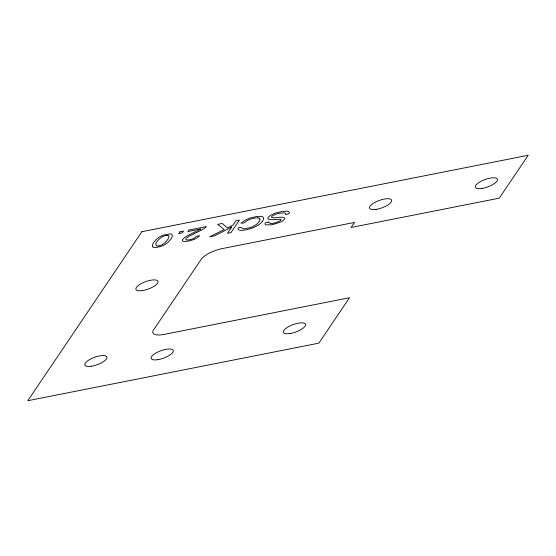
<?xml version="1.0" encoding="UTF-8"?>
<svg xmlns="http://www.w3.org/2000/svg" width="556" height="556" viewBox="0 0 556 556"><rect width="100%" height="100%" fill="white"/><g stroke="black" fill="none" stroke-linecap="round" stroke-linejoin="round"><path stroke-width="0.83" d="M262.258 221.49L260.729 223.144A14.956 5.018 -20 0 1 258.735 224.728L258.081 225.166A11.968 4.017 -20 0 1 253.188 227.668A14.797 4.962 -20 0 1 245.363 229.948L241.999 230.358A10.779 3.614 -20 0 1 238.218 229.392C236.766 226.966 241.603 226.716 242.604 228.585A6.29 2.113 -20 0 0 242.916 228.669A7.006 2.349 -20 0 0 244.821 228.725L249.783 227.703A8.347 2.801 -20 0 0 252.438 226.73A8.722 2.926 -20 0 0 256.552 224.29A17.465 5.859 -20 0 0 259.006 221.719A18.445 6.186 -20 0 0 259.986 219.092M196.775 231.115L198.84 230.094A11.579 3.885 -20 0 0 200.772 228.996L187.845 231.553L188.845 230.066L206.262 226.626A6.401 2.148 -20 0 1 205.164 227.765A13.483 4.524 -20 0 1 201.897 229.857L201.383 230.142A42.812 14.359 -20 0 1 196.372 232.589M196.087 231.442L191.042 233.854A62.369 20.919 -20 0 0 189.798 234.465L184.516 237.468L182.375 239.872A7.457 2.502 -20 0 0 182.639 240.894L183.251 241.234A7.847 2.634 -20 0 0 184.724 241.471L188.116 241.137A14.998 5.032 -20 0 0 189.506 240.852L193.321 239.726A7.944 2.669 -20 0 0 195.198 238.934A7.471 2.502 -20 0 0 196.852 238.031L199.59 235.723L196.372 236.217L195.128 237.475A5.004 1.682 -20 0 1 193.703 238.35A5.108 1.717 -20 0 1 191.466 239.261L190.089 239.636A8.118 2.724 -20 0 1 189.242 239.81L188.032 239.977A5.067 1.703 -20 0 1 186.357 239.838L186.149 239.733A4.712 1.578 -20 0 1 185.843 238.885L186.024 238.566A5.171 1.737 -20 0 1 186.302 238.218L189.381 236.064L196.386 232.603M166.383 235.438L165.285 235.654A4.427 1.487 -20 0 0 163.624 236.196C160.892 237.051 152.726 243.91 157.035 245.96A4.531 1.522 -20 0 0 158.397 245.898L158.662 245.856A5.442 1.828 -20 0 0 159.489 245.682L160.038 245.543A4.385 1.473 -20 0 0 161.865 244.862L164.889 242.868L167.377 240.011A55.426 18.591 -20 0 0 168.12 238.892L169.073 236.029A4.997 1.675 -20 0 0 168.802 235.723L167.724 235.383M259.923 219.113L259.742 218.661A7.881 2.648 -20 0 0 258.081 217.924M166.272 235.459A4.427 1.487 -20 0 1 167.606 235.403M152.712 246.781A14.803 4.962 -20 0 1 152.407 245.21L153.102 243.452A48.157 16.152 -20 0 1 153.97 242.096L156.236 239.427L159.148 237.176A9.091 3.051 -20 0 1 161.421 235.946A7.249 2.432 -20 0 1 163.937 234.973L169.552 233.916A7.541 2.53 -20 0 1 171.234 234.111L171.443 234.187A8.528 2.863 -20 0 1 171.985 234.521L172.367 236.057L171.248 238.538A47.065 15.79 -20 0 1 170.581 239.518L168.28 242.138L165.313 244.348A8.875 2.982 -20 0 1 163.318 245.411A7.43 2.495 -20 0 1 160.469 246.489L158.752 246.94A9.042 3.03 -20 0 1 154.561 247.441A7.895 2.648 -20 0 1 152.754 246.76M258.081 217.931A9.619 3.225 -20 0 0 254.3 218.167A10.682 3.586 -20 0 0 253.272 218.383L251.847 218.751A7.937 2.662 -20 0 0 248.49 220.009A7.652 2.565 -20 0 0 246.961 220.822L244.126 222.949L240.922 223.22L244.452 220.628A11.19 3.753 -20 0 1 251.173 217.73L256.663 216.513L261.049 216.312A11.586 3.885 -20 0 1 263.099 217.201L263.384 217.598A15.151 5.08 -20 0 1 263.495 217.91A20.516 6.88 -20 0 1 262.23 221.49M268.631 222.483C271.286 225.069 276.93 222.24 280.064 220.815A3.551 1.188 -20 0 0 280.759 220.218L281.086 219.578A3.183 1.07 -20 0 0 280.933 219.259L270.696 219.606L268.166 218.994A6.887 2.314 -20 0 1 267.902 218.327L268.006 217.91A8.409 2.822 -20 0 1 268.458 217.181A7.735 2.599 -20 0 1 269.229 216.395L270.32 215.575A8.145 2.731 -20 0 1 272.218 214.484L273.906 213.712A10.772 3.614 -20 0 1 275.804 213.004L282.246 211.433L287.584 211.162A9.167 3.079 -20 0 1 288.807 211.621L289.155 211.982A9.66 3.239 -20 0 1 289.328 212.649L288.918 213.768L285.534 214.56L285.673 213.469L284.776 212.892L279.71 213.198L275.574 214.324L272.489 215.874A4.08 1.369 -20 0 0 271.835 216.479L271.543 217.028A3.635 1.223 -20 0 0 271.655 217.438C275.748 218.821 280.717 215.811 284.582 217.994A6.609 2.217 -20 0 1 284.644 218.647L284.172 219.488A7.235 2.426 -20 0 1 283.136 220.475L282.017 221.246A7.103 2.384 -20 0 1 280.641 222.011L273.399 224.409A18.272 6.13 -20 0 1 271.335 224.798L265.97 224.86A7.659 2.571 -20 0 1 265.323 224.471A8.597 2.884 -20 0 1 265.024 223.727L265.365 222.747L268.791 221.969L268.631 222.483M141.898 231.692L27.8 400.723L318.845 343.149L349.502 297.738L164.291 334.371A17.618 5.907 -20 0 1 153.525 329.944L201.209 259.311A17.618 5.907 -20 0 1 222.191 248.601L354.485 222.428L351.079 227.474L499.246 198.165L528.2 155.277L141.898 231.692M179.873 231.845L178.691 233.596L182.375 232.867L183.563 231.115L179.873 231.845M231.699 227.077L227.494 233.305L230.983 232.616L239.462 220.058L235.973 220.746L233.034 225.097L227.369 227.953L222.275 223.456L217.674 224.367L224.172 229.552L209.681 236.828L214.407 235.897L231.699 227.077M91.462 366.244A11.745 3.941 -20 0 0 106.905 357.028A11.745 3.941 -20 0 0 89.217 359.802A11.745 3.941 -20 0 0 91.462 366.244M142.551 290.566A11.745 3.941 -20 0 0 157.994 281.343A11.745 3.941 -20 0 0 140.307 284.123A11.745 3.941 -20 0 0 142.551 290.566M376.183 209.376A11.745 3.941 -20 0 0 391.619 200.153A11.745 3.941 -20 0 0 373.931 202.933A11.745 3.941 -20 0 0 376.183 209.376M482.017 188.442A11.745 3.941 -20 0 0 497.453 179.22A11.745 3.941 -20 0 0 479.765 182A11.745 3.941 -20 0 0 482.017 188.442M157.793 359.683A11.745 3.941 -20 0 0 173.236 350.461A11.745 3.941 -20 0 0 155.548 353.241A11.745 3.941 -20 0 0 157.793 359.683M290.093 333.517A11.745 3.941 -20 0 0 305.529 324.294A11.745 3.941 -20 0 0 287.841 327.074A11.745 3.941 -20 0 0 290.093 333.517"/></g></svg>
